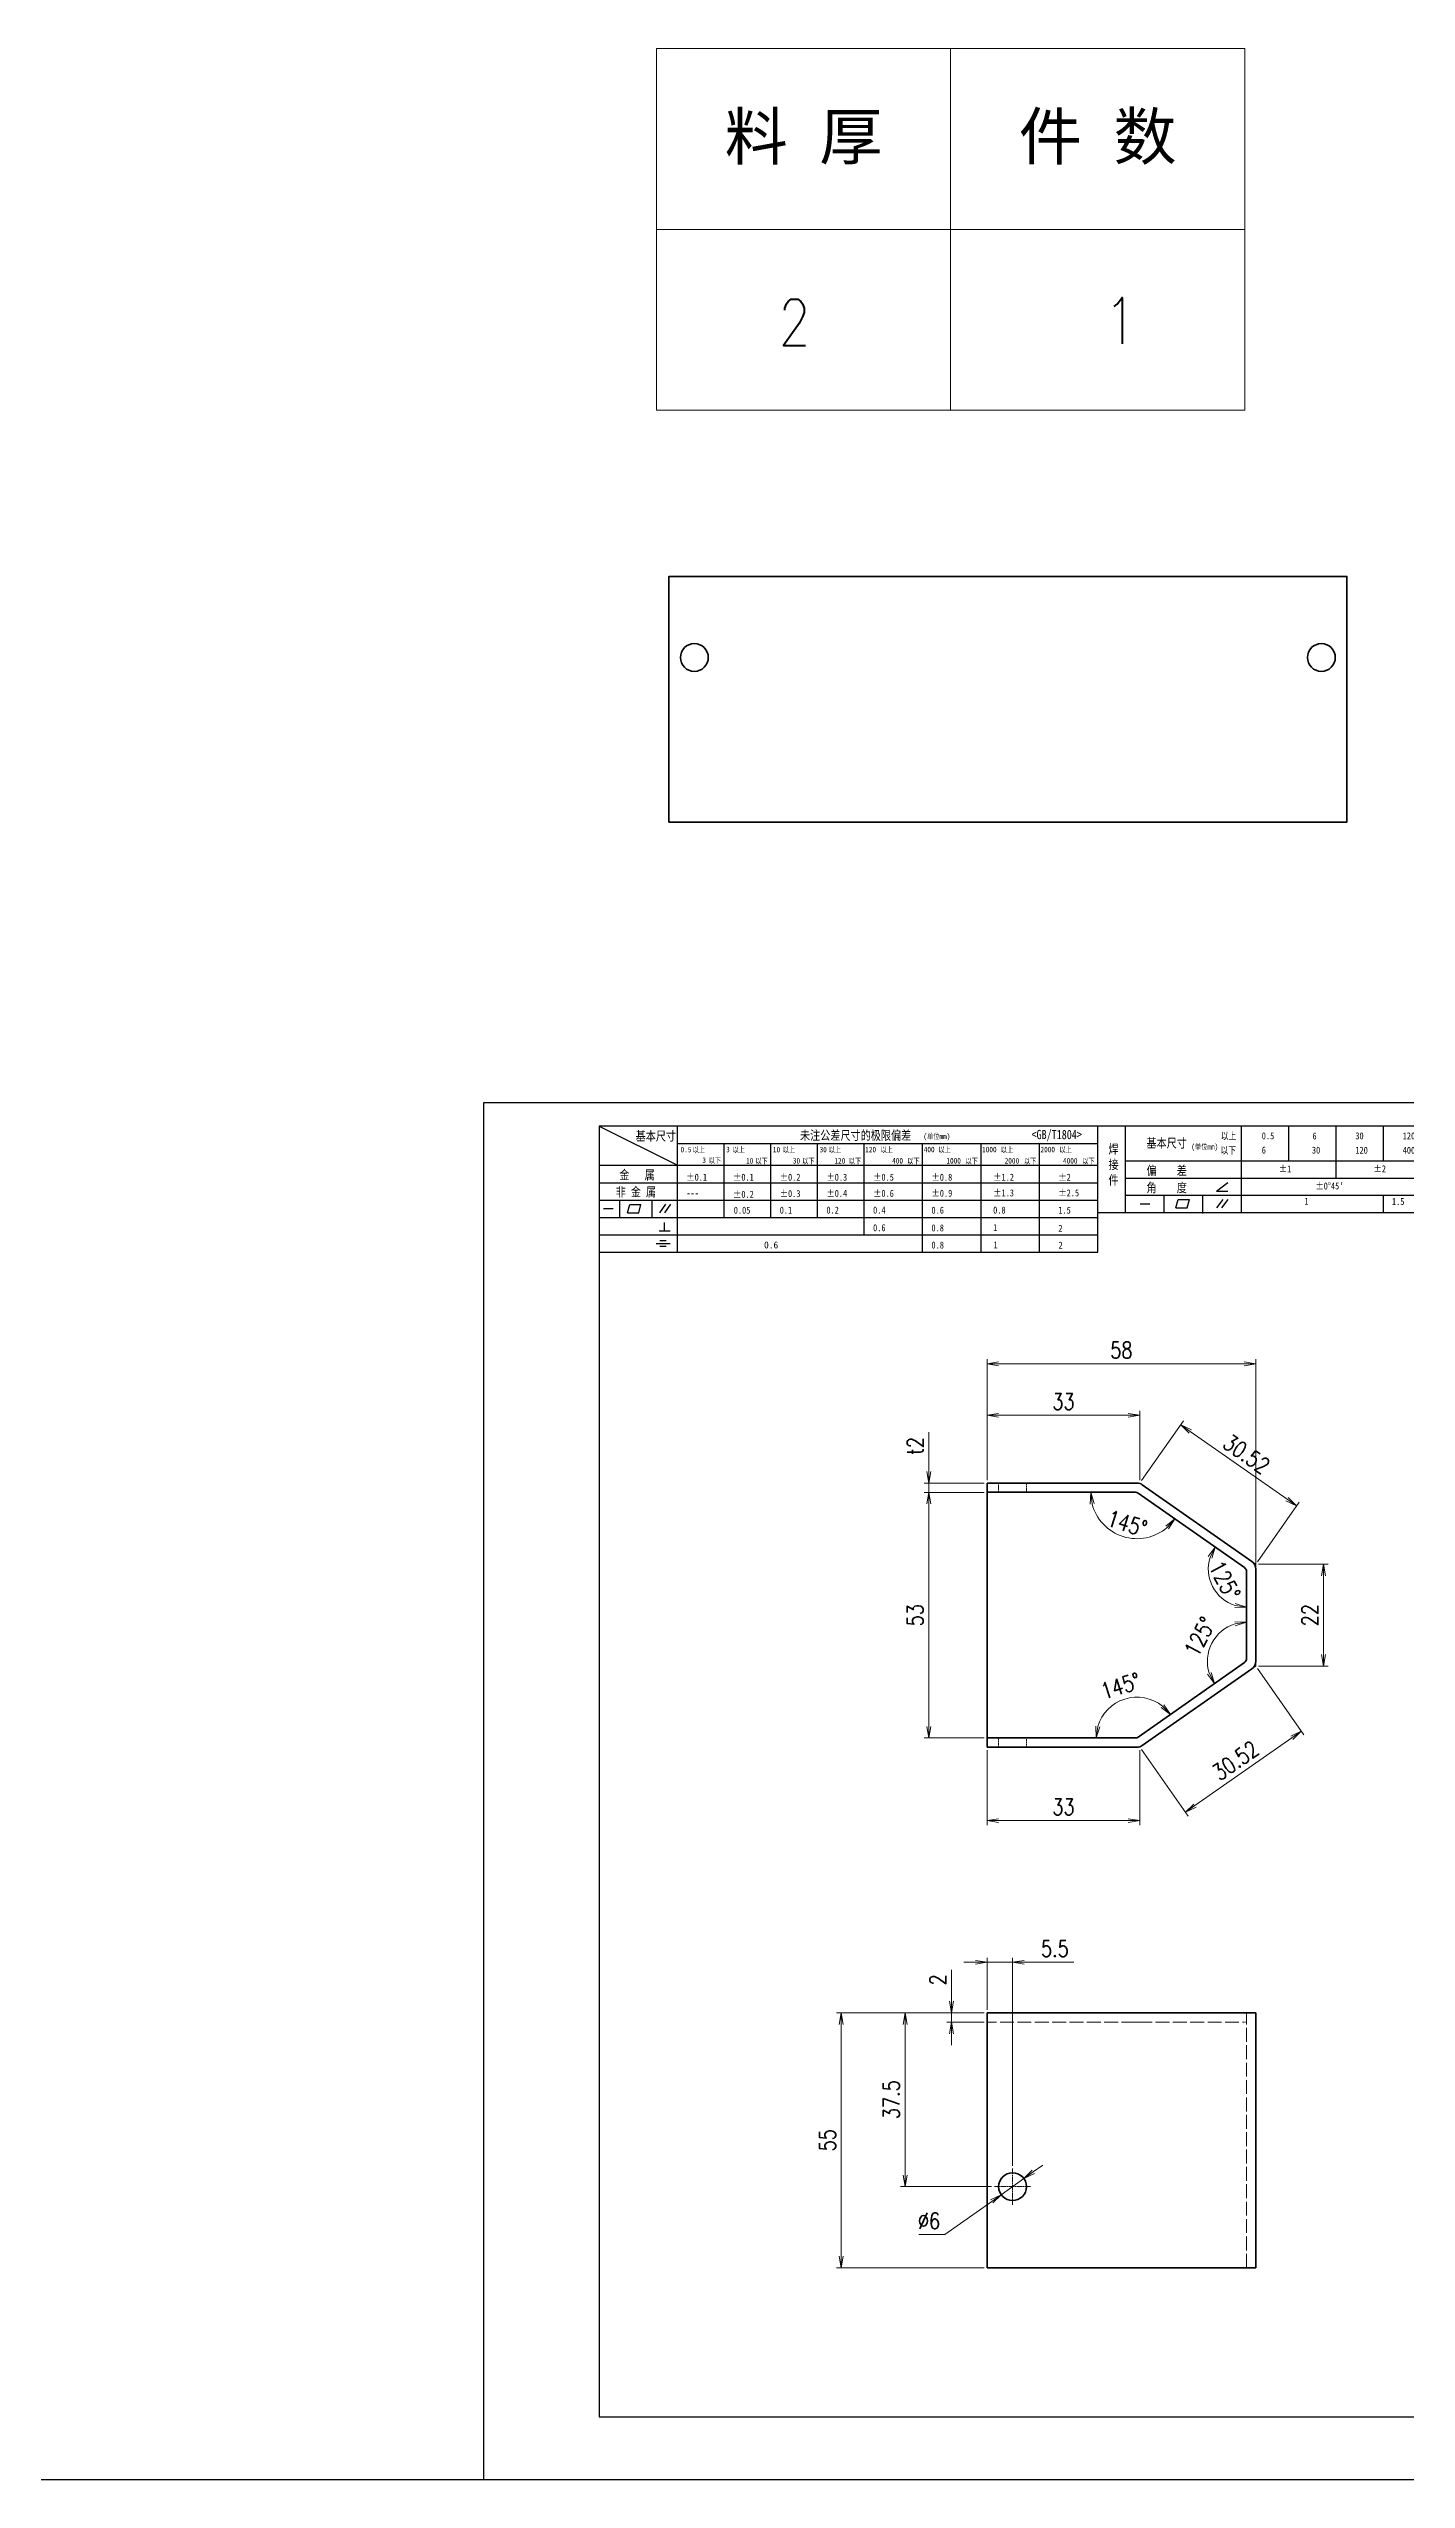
# Model space of a CAD drawing. Header units: millimetres. Extents: x 1201 to 11615, y -7347 to 2683.
# Drawn here: x 7047 to 7341, y -3109 to -2585 of the extents above; entities that cross this region are included whole.
import ezdxf
from ezdxf.enums import TextEntityAlignment as Align

# ---------------------------------------------------------------- set-up
doc = ezdxf.new("R2010")
doc.units = ezdxf.units.MM
doc.linetypes.add('AM_ISO02W050x2', pattern=[3.75, 3, -0.75])
doc.linetypes.add('AM_ISO08W050x2', pattern=[9, 6, -0.75, 1.5, -0.75])
for name, color, linetype, lineweight in [('CENTER', 2, 'AM_ISO08W050x2', 15), ('DIM', 3, 'Continuous', 20), ('DRAWING', 7, 'Continuous', 35), ('HIDDEN', 1, 'AM_ISO02W050x2', 18), ('图框', 7, 'Continuous', 15)]:
    doc.layers.add(name, color=color, linetype=linetype, lineweight=lineweight)
doc.layers.add('图\\M+19E79\\M+195B6\\M+18E9A', color=7, linetype='Continuous')
doc.styles.add('DIM', font='romans.shx', dxfattribs={"width": 0.8, "bigfont": 'bigfont.shx'})
doc.styles.get("Standard").update_dxf_attribs({"font": 'arial.ttf'})
doc.styles.add('国标', font='simfang.ttf', dxfattribs={"width": 0.8})
doc.dimstyles.new('YH 1-1', dxfattribs={"dimtxt": 3.5, "dimasz": 2.5, "dimexe": 1, "dimexo": 0.625, "dimgap": 1.2, "dimtad": 1, "dimtoh": 1, "dimzin": 9, "dimdsep": 46, "dimtxsty": 'DIM', "dimblk": 'OPEN', "dimcen": 0, "dimclrd": 8, "dimclre": 8, "dimclrt": 2, "dimazin": 2, "dimtfac": 0.5, "dimtmove": 0, "dimatfit": 3, "dimldrblk": 'OPEN', "dimfxl": 0, "dimtolj": 1, "dimlwd": 13, "dimlwe": 13, "dimarcsym": 0})
doc.dimstyles.new('YH 1-1$0', dxfattribs={"dimtxt": 3.5, "dimasz": 2.5, "dimexe": 1, "dimexo": 0.625, "dimgap": 1.2, "dimtad": 1, "dimzin": 9, "dimdsep": 46, "dimtxsty": 'DIM', "dimblk": 'OPEN', "dimcen": 0, "dimclrd": 8, "dimclre": 8, "dimclrt": 2, "dimazin": 2, "dimtfac": 0.5, "dimtmove": 0, "dimatfit": 3, "dimldrblk": 'OPEN', "dimfxl": 0, "dimtolj": 1, "dimlwd": 13, "dimlwe": 13, "dimarcsym": 0})
doc.dimstyles.new('YH 1-1$3', dxfattribs={"dimtxt": 3.5, "dimasz": 2.5, "dimexe": 1, "dimexo": 0.625, "dimgap": 1.2, "dimtad": 1, "dimtoh": 1, "dimzin": 9, "dimdsep": 46, "dimtxsty": 'DIM', "dimblk": 'OPEN', "dimcen": 0, "dimclrd": 8, "dimclre": 8, "dimclrt": 2, "dimazin": 2, "dimtfac": 0.5, "dimtmove": 0, "dimatfit": 3, "dimldrblk": 'OPEN', "dimfxl": 0, "dimtolj": 1, "dimlwd": 13, "dimlwe": 13, "dimarcsym": 0})

# ---------------------------------------------------------------- blocks, each defined once
blk = doc.blocks.new('_Open')
at = {"color": 0, "linetype": 'ByBlock', "lineweight": -2}
for p, q in [((-1, 0.17), (0, 0)), ((-1, -0.17), (0, 0)), ((0, 0), (-1, 0))]:
    blk.add_line(p, q, dxfattribs=at)
blk = doc.blocks.new('*D633')
at = {"layer": 'Defpoints', "color": 0, "ltscale": 2, "transparency": 16777216}
for p in [(7249.98, -2879.75), (7249.98, -2894.37), (7282.98, -2894.37)]:
    blk.add_point(p, dxfattribs=at)
at = {"layer": 'DIM', "color": 8, "lineweight": 13, "ltscale": 2, "transparency": 16777216}
for p, q in [((7249.98, -2893.74), (7249.98, -2878.75)), ((7282.98, -2893.74), (7282.98, -2878.75)), ((7280.48, -2879.75), (7252.48, -2879.75))]:
    blk.add_line(p, q, dxfattribs=at)
at = {"layer": 'DIM', "color": 8, "lineweight": 13, "ltscale": 2, "transparency": 16777216, "xscale": 2.5, "yscale": 2.5, "zscale": 2.5, "rotation": 180}
blk.add_blockref('_Open', (7249.98, -2879.75), dxfattribs=at)
at = {"layer": 'DIM', "color": 8, "lineweight": 13, "ltscale": 2, "transparency": 16777216, "xscale": 2.5, "yscale": 2.5, "zscale": 2.5}
blk.add_blockref('_Open', (7282.98, -2879.75), dxfattribs=at)
at = {"layer": 'DIM', "color": 2, "ltscale": 2, "transparency": 16777216, "insert": (7266.48, -2876.8), "char_height": 3.5, "attachment_point": 5, "style": 'DIM'}
blk.add_mtext('\\A1;33', dxfattribs=at)
blk = doc.blocks.new('*D634')
at = {"layer": 'Defpoints', "color": 0, "ltscale": 2, "transparency": 16777216}
for p in [(7282.98, -2894.37), (7316.79, -2899.3), (7307.98, -2911.87)]:
    blk.add_point(p, dxfattribs=at)
at = {"layer": 'DIM', "color": 8, "lineweight": 13, "ltscale": 2, "transparency": 16777216}
for p, q in [((7283.34, -2893.85), (7292.36, -2880.97)), ((7293.83, -2883.23), (7314.74, -2897.86)), ((7308.34, -2911.36), (7317.36, -2898.48))]:
    blk.add_line(p, q, dxfattribs=at)
at = {"layer": 'DIM', "color": 8, "lineweight": 13, "ltscale": 2, "transparency": 16777216, "xscale": 2.5, "yscale": 2.5, "zscale": 2.5}
for p, rotation in [((7291.79, -2881.79), 144.9999995960747), ((7316.79, -2899.3), 324.9999995960747)]:
    blk.add_blockref('_Open', p, dxfattribs=dict(at, rotation=rotation))
at = {"layer": 'DIM', "color": 2, "ltscale": 2, "transparency": 16777216, "insert": (7305.98, -2888.13), "char_height": 3.5, "attachment_point": 5, "rotation": 325, "style": 'DIM'}
blk.add_mtext('\\A1;30.52', dxfattribs=at)
blk = doc.blocks.new('*D635')
at = {"layer": 'Defpoints', "color": 0, "ltscale": 2, "transparency": 16777216}
for p in [(7307.98, -2911.87), (7307.98, -2933.86), (7322.6, -2933.86)]:
    blk.add_point(p, dxfattribs=at)
at = {"layer": 'DIM', "color": 8, "lineweight": 13, "ltscale": 2, "transparency": 16777216}
for p, q in [((7308.61, -2911.87), (7323.6, -2911.87)), ((7322.6, -2914.37), (7322.6, -2931.36)), ((7308.61, -2933.86), (7323.6, -2933.86))]:
    blk.add_line(p, q, dxfattribs=at)
at = {"layer": 'DIM', "color": 8, "lineweight": 13, "ltscale": 2, "transparency": 16777216, "xscale": 2.5, "yscale": 2.5, "zscale": 2.5}
for p, rotation in [((7322.6, -2911.87), 90), ((7322.6, -2933.86), 270)]:
    blk.add_blockref('_Open', p, dxfattribs=dict(at, rotation=rotation))
at = {"layer": 'DIM', "color": 2, "ltscale": 2, "transparency": 16777216, "insert": (7319.65, -2922.87), "char_height": 3.5, "attachment_point": 5, "rotation": 90, "style": 'DIM'}
blk.add_mtext('\\A1;22', dxfattribs=at)
blk = doc.blocks.new('*D636')
at = {"layer": 'Defpoints', "color": 0, "ltscale": 2, "transparency": 16777216}
for p in [(7307.98, -2933.86), (7282.98, -2951.37), (7292.82, -2965.41)]:
    blk.add_point(p, dxfattribs=at)
at = {"layer": 'DIM', "color": 8, "lineweight": 13, "ltscale": 2, "transparency": 16777216}
for p, q in [((7308.34, -2934.37), (7318.39, -2948.72)), ((7283.34, -2951.88), (7293.39, -2966.23)), ((7315.77, -2949.34), (7294.86, -2963.97))]:
    blk.add_line(p, q, dxfattribs=at)
at = {"layer": 'DIM', "color": 8, "lineweight": 13, "ltscale": 2, "transparency": 16777216, "xscale": 2.5, "yscale": 2.5, "zscale": 2.5}
for p, rotation in [((7317.82, -2947.9), 35.00000037787673), ((7292.82, -2965.41), 215.0000003778767)]:
    blk.add_blockref('_Open', p, dxfattribs=dict(at, rotation=rotation))
at = {"layer": 'DIM', "color": 2, "ltscale": 2, "transparency": 16777216, "insert": (7303.62, -2954.24), "char_height": 3.5, "attachment_point": 5, "rotation": 35, "style": 'DIM'}
blk.add_mtext('\\A1;30.52', dxfattribs=at)
blk = doc.blocks.new('*D637')
at = {"layer": 'Defpoints', "color": 0, "ltscale": 2, "transparency": 16777216}
for p in [(7249.98, -2951.37), (7282.98, -2951.37), (7282.98, -2967.21)]:
    blk.add_point(p, dxfattribs=at)
at = {"layer": 'DIM', "color": 8, "lineweight": 13, "ltscale": 2, "transparency": 16777216}
for p, q in [((7249.98, -2951.99), (7249.98, -2968.21)), ((7282.98, -2951.99), (7282.98, -2968.21)), ((7252.48, -2967.21), (7280.48, -2967.21))]:
    blk.add_line(p, q, dxfattribs=at)
at = {"layer": 'DIM', "color": 8, "lineweight": 13, "ltscale": 2, "transparency": 16777216, "xscale": 2.5, "yscale": 2.5, "zscale": 2.5, "rotation": 180}
blk.add_blockref('_Open', (7249.98, -2967.21), dxfattribs=at)
at = {"layer": 'DIM', "color": 8, "lineweight": 13, "ltscale": 2, "transparency": 16777216, "xscale": 2.5, "yscale": 2.5, "zscale": 2.5}
blk.add_blockref('_Open', (7282.98, -2967.21), dxfattribs=at)
at = {"layer": 'DIM', "color": 2, "ltscale": 2, "transparency": 16777216, "insert": (7266.48, -2964.26), "char_height": 3.5, "attachment_point": 5, "style": 'DIM'}
blk.add_mtext('\\A1;33', dxfattribs=at)
blk = doc.blocks.new('*D638')
at = {"layer": 'Defpoints', "color": 0, "ltscale": 2, "transparency": 16777216}
for p in [(7249.98, -2894.37), (7237.42, -2896.37), (7249.98, -2896.37)]:
    blk.add_point(p, dxfattribs=at)
at = {"layer": 'DIM', "color": 8, "lineweight": 13, "ltscale": 2, "transparency": 16777216}
for p, q in [((7237.42, -2891.87), (7237.42, -2883.37)), ((7249.36, -2894.37), (7236.42, -2894.37)), ((7237.42, -2896.37), (7237.42, -2894.37)), ((7249.36, -2896.37), (7236.42, -2896.37)), ((7237.42, -2898.87), (7237.42, -2901.37))]:
    blk.add_line(p, q, dxfattribs=at)
at = {"layer": 'DIM', "color": 8, "lineweight": 13, "ltscale": 2, "transparency": 16777216, "xscale": 2.5, "yscale": 2.5, "zscale": 2.5}
for p, rotation in [((7237.42, -2894.37), 270), ((7237.42, -2896.37), 90)]:
    blk.add_blockref('_Open', p, dxfattribs=dict(at, rotation=rotation))
at = {"layer": 'DIM', "color": 2, "ltscale": 2, "transparency": 16777216, "insert": (7234.47, -2886.37), "char_height": 3.5, "attachment_point": 5, "rotation": 90, "style": 'DIM'}
blk.add_mtext('\\A1;t2', dxfattribs=at)
blk = doc.blocks.new('*D639')
at = {"layer": 'Defpoints', "color": 0, "ltscale": 2, "transparency": 16777216}
for p in [(7249.98, -2896.37), (7282.04, -2896.37), (7282.61, -2896.55), (7275.7, -2903.84), (7305.56, -2912.61)]:
    blk.add_point(p, dxfattribs=at)
at = {"layer": 'DIM', "color": 8, "lineweight": 13, "ltscale": 2, "transparency": 16777216}
blk.add_arc((7282.35, -2896.37), 10, 194.362, 310.638, dxfattribs=at)
at = {"layer": 'DIM', "color": 8, "lineweight": 13, "ltscale": 2, "transparency": 16777216, "xscale": 2.5, "yscale": 2.5, "zscale": 2.5}
for p, rotation in [((7272.35, -2896.37), 97.1809813325759), ((7290.54, -2902.1), 47.81901785959101)]:
    blk.add_blockref('_Open', p, dxfattribs=dict(at, rotation=rotation))
at = {"layer": 'DIM', "color": 2, "ltscale": 2, "transparency": 16777216, "insert": (7280.23, -2903.09), "char_height": 3.5, "attachment_point": 5, "rotation": 342.5, "style": 'DIM'}
blk.add_mtext('\\A1;145\\M+1818B', dxfattribs=at)
blk = doc.blocks.new('*D640')
at = {"layer": 'Defpoints', "color": 0, "ltscale": 2, "transparency": 16777216}
for p in [(7282.61, -2896.55), (7297.8, -2913.87), (7305.56, -2912.61), (7305.98, -2913.43), (7305.98, -2932.3)]:
    blk.add_point(p, dxfattribs=at)
at = {"layer": 'DIM', "color": 8, "lineweight": 13, "ltscale": 2, "transparency": 16777216}
blk.add_arc((7305.98, -2912.91), 8.24, 162.4435, 252.5565, dxfattribs=at)
at = {"layer": 'DIM', "color": 8, "lineweight": 13, "ltscale": 2, "transparency": 16777216, "xscale": 2.5, "yscale": 2.5, "zscale": 2.5}
for p, rotation in [((7299.23, -2908.18), 63.72176152292376), ((7305.98, -2921.16), 351.2782376692929)]:
    blk.add_blockref('_Open', p, dxfattribs=dict(at, rotation=rotation))
at = {"layer": 'DIM', "color": 2, "ltscale": 2, "transparency": 16777216, "insert": (7301.29, -2915.36), "char_height": 3.5, "attachment_point": 5, "rotation": 297.5, "style": 'DIM'}
blk.add_mtext('\\A1;125\\M+1818B', dxfattribs=at)
blk = doc.blocks.new('*D641')
at = {"layer": 'Defpoints', "color": 0, "ltscale": 2, "transparency": 16777216}
for p in [(7305.98, -2913.43), (7297.61, -2931.84), (7305.56, -2933.12), (7305.98, -2932.3), (7282.61, -2949.18)]:
    blk.add_point(p, dxfattribs=at)
at = {"layer": 'DIM', "color": 8, "lineweight": 13, "ltscale": 2, "transparency": 16777216}
blk.add_arc((7305.98, -2932.82), 8.43, 107.0611, 197.9389, dxfattribs=at)
at = {"layer": 'DIM', "color": 8, "lineweight": 13, "ltscale": 2, "transparency": 16777216, "xscale": 2.5, "yscale": 2.5, "zscale": 2.5}
for p, rotation in [((7305.98, -2924.39), 8.530535466734358), ((7299.08, -2937.65), 296.4694637255155)]:
    blk.add_blockref('_Open', p, dxfattribs=dict(at, rotation=rotation))
at = {"layer": 'DIM', "color": 2, "ltscale": 2, "transparency": 16777216, "insert": (7295.92, -2927.52), "char_height": 3.5, "attachment_point": 5, "rotation": 62.2462, "style": 'DIM'}
blk.add_mtext('\\A1;125\\M+1818B', dxfattribs=at)
blk = doc.blocks.new('*D642')
at = {"layer": 'Defpoints', "color": 0, "ltscale": 2, "transparency": 16777216}
for p in [(7305.56, -2933.12), (7283.38, -2940.62), (7249.98, -2949.37), (7282.04, -2949.37), (7282.61, -2949.18)]:
    blk.add_point(p, dxfattribs=at)
at = {"layer": 'DIM', "color": 8, "lineweight": 13, "ltscale": 2, "transparency": 16777216}
blk.add_arc((7282.35, -2949.37), 8.81, 51.3171, 163.6829, dxfattribs=at)
at = {"layer": 'DIM', "color": 8, "lineweight": 13, "ltscale": 2, "transparency": 16777216, "xscale": 2.5, "yscale": 2.5, "zscale": 2.5}
for p, rotation in [((7289.57, -2944.31), 313.1585556058043), ((7273.54, -2949.37), 261.8414435951244)]:
    blk.add_blockref('_Open', p, dxfattribs=dict(at, rotation=rotation))
at = {"layer": 'DIM', "color": 2, "ltscale": 2, "transparency": 16777216, "insert": (7278.82, -2938.15), "char_height": 3.5, "attachment_point": 5, "rotation": 17.5, "style": 'DIM'}
blk.add_mtext('\\A1;145\\M+1818B', dxfattribs=at)
blk = doc.blocks.new('*D643')
at = {"layer": 'Defpoints', "color": 0, "ltscale": 2, "transparency": 16777216}
for p in [(7249.98, -2896.37), (7237.42, -2949.37), (7249.98, -2949.37)]:
    blk.add_point(p, dxfattribs=at)
at = {"layer": 'DIM', "color": 8, "lineweight": 13, "ltscale": 2, "transparency": 16777216}
for p, q in [((7249.36, -2896.37), (7236.42, -2896.37)), ((7237.42, -2898.87), (7237.42, -2946.87)), ((7249.36, -2949.37), (7236.42, -2949.37))]:
    blk.add_line(p, q, dxfattribs=at)
at = {"layer": 'DIM', "color": 8, "lineweight": 13, "ltscale": 2, "transparency": 16777216, "xscale": 2.5, "yscale": 2.5, "zscale": 2.5}
for p, rotation in [((7237.42, -2896.37), 90), ((7237.42, -2949.37), 270)]:
    blk.add_blockref('_Open', p, dxfattribs=dict(at, rotation=rotation))
at = {"layer": 'DIM', "color": 2, "ltscale": 2, "transparency": 16777216, "insert": (7234.47, -2922.87), "char_height": 3.5, "attachment_point": 5, "rotation": 90, "style": 'DIM'}
blk.add_mtext('\\A1;53', dxfattribs=at)
blk = doc.blocks.new('*D644')
at = {"layer": 'Defpoints', "color": 0, "ltscale": 2, "transparency": 16777216}
for p in [(7307.98, -2868.62), (7249.98, -2894.37), (7307.98, -2912.91)]:
    blk.add_point(p, dxfattribs=at)
at = {"layer": 'DIM', "color": 8, "lineweight": 13, "ltscale": 2, "transparency": 16777216}
for p, q in [((7249.98, -2893.74), (7249.98, -2867.62)), ((7252.48, -2868.62), (7305.48, -2868.62)), ((7307.98, -2912.29), (7307.98, -2867.62))]:
    blk.add_line(p, q, dxfattribs=at)
at = {"layer": 'DIM', "color": 8, "lineweight": 13, "ltscale": 2, "transparency": 16777216, "xscale": 2.5, "yscale": 2.5, "zscale": 2.5, "rotation": 180}
blk.add_blockref('_Open', (7249.98, -2868.62), dxfattribs=at)
at = {"layer": 'DIM', "color": 8, "lineweight": 13, "ltscale": 2, "transparency": 16777216, "xscale": 2.5, "yscale": 2.5, "zscale": 2.5}
blk.add_blockref('_Open', (7307.98, -2868.62), dxfattribs=at)
at = {"layer": 'DIM', "color": 2, "ltscale": 2, "transparency": 16777216, "insert": (7278.98, -2865.67), "char_height": 3.5, "attachment_point": 5, "style": 'DIM'}
blk.add_mtext('\\A1;58', dxfattribs=at)
blk = doc.blocks.new('*D645')
at = {"layer": 'Defpoints', "color": 0, "ltscale": 2, "transparency": 16777216}
for p in [(7249.98, -3008.68), (7218.52, -3063.68), (7249.98, -3063.68)]:
    blk.add_point(p, dxfattribs=at)
at = {"layer": 'DIM', "color": 8, "lineweight": 13, "ltscale": 2, "transparency": 16777216}
for p, q in [((7249.36, -3008.68), (7217.52, -3008.68)), ((7218.52, -3011.18), (7218.52, -3061.18)), ((7249.36, -3063.68), (7217.52, -3063.68))]:
    blk.add_line(p, q, dxfattribs=at)
at = {"layer": 'DIM', "color": 8, "lineweight": 13, "ltscale": 2, "transparency": 16777216, "xscale": 2.5, "yscale": 2.5, "zscale": 2.5}
for p, rotation in [((7218.52, -3008.68), 90), ((7218.52, -3063.68), 270)]:
    blk.add_blockref('_Open', p, dxfattribs=dict(at, rotation=rotation))
at = {"layer": 'DIM', "color": 2, "ltscale": 2, "transparency": 16777216, "insert": (7215.57, -3036.18), "char_height": 3.5, "attachment_point": 5, "rotation": 90, "style": 'DIM'}
blk.add_mtext('\\A1;55', dxfattribs=at)
blk = doc.blocks.new('*D646')
at = {"layer": 'Defpoints', "color": 0, "ltscale": 2, "transparency": 16777216}
for p in [(7232.28, -3008.68), (7249.98, -3008.68), (7251.58, -3046.18)]:
    blk.add_point(p, dxfattribs=at)
at = {"layer": 'DIM', "color": 8, "lineweight": 13, "ltscale": 2, "transparency": 16777216}
for p, q in [((7249.36, -3008.68), (7231.28, -3008.68)), ((7232.28, -3043.68), (7232.28, -3011.18)), ((7250.96, -3046.18), (7231.28, -3046.18))]:
    blk.add_line(p, q, dxfattribs=at)
at = {"layer": 'DIM', "color": 8, "lineweight": 13, "ltscale": 2, "transparency": 16777216, "xscale": 2.5, "yscale": 2.5, "zscale": 2.5}
for p, rotation in [((7232.28, -3008.68), 90), ((7232.28, -3046.18), 270)]:
    blk.add_blockref('_Open', p, dxfattribs=dict(at, rotation=rotation))
at = {"layer": 'DIM', "color": 2, "ltscale": 2, "transparency": 16777216, "insert": (7229.33, -3027.43), "char_height": 3.5, "attachment_point": 5, "rotation": 90, "style": 'DIM'}
blk.add_mtext('\\A1;37.5', dxfattribs=at)
blk = doc.blocks.new('*D647')
at = {"layer": 'Defpoints', "color": 0, "ltscale": 2, "transparency": 16777216}
for p in [(7257.93, -3044.45), (7253.03, -3047.92)]:
    blk.add_point(p, dxfattribs=at)
at = {"layer": 'DIM', "color": 8, "lineweight": 13, "ltscale": 2, "transparency": 16777216}
for p, q in [((7259.97, -3043.01), (7262.02, -3041.57)), ((7257.93, -3044.45), (7253.03, -3047.92)), ((7240.86, -3056.52), (7250.99, -3049.36)), ((7235.26, -3056.52), (7240.86, -3056.52))]:
    blk.add_line(p, q, dxfattribs=at)
at = {"layer": 'DIM', "color": 8, "lineweight": 13, "ltscale": 2, "transparency": 16777216, "xscale": 2.5, "yscale": 2.5, "zscale": 2.5}
for p, rotation in [((7257.93, -3044.45), 215.2482631654051), ((7253.03, -3047.92), 35.24826316540505)]:
    blk.add_blockref('_Open', p, dxfattribs=dict(at, rotation=rotation))
at = {"layer": 'DIM', "color": 2, "ltscale": 2, "transparency": 16777216, "insert": (7237.46, -3053.57), "char_height": 3.5, "attachment_point": 5, "style": 'DIM'}
blk.add_mtext('\\A1;∅6', dxfattribs=at)
blk = doc.blocks.new('*D648')
at = {"layer": 'Defpoints', "color": 0, "ltscale": 2, "transparency": 16777216}
for p in [(7242.31, -3008.68), (7249.98, -3008.68), (7249.98, -3010.68)]:
    blk.add_point(p, dxfattribs=at)
at = {"layer": 'DIM', "color": 8, "lineweight": 13, "ltscale": 2, "transparency": 16777216}
for p, q in [((7242.31, -3006.18), (7242.31, -2999.42)), ((7249.36, -3008.68), (7241.31, -3008.68)), ((7242.31, -3010.68), (7242.31, -3008.68)), ((7249.36, -3010.68), (7241.31, -3010.68)), ((7242.31, -3013.18), (7242.31, -3015.68))]:
    blk.add_line(p, q, dxfattribs=at)
at = {"layer": 'DIM', "color": 8, "lineweight": 13, "ltscale": 2, "transparency": 16777216, "xscale": 2.5, "yscale": 2.5, "zscale": 2.5}
for p, rotation in [((7242.31, -3008.68), 270), ((7242.31, -3010.68), 90)]:
    blk.add_blockref('_Open', p, dxfattribs=dict(at, rotation=rotation))
at = {"layer": 'DIM', "color": 2, "ltscale": 2, "transparency": 16777216, "insert": (7239.36, -3001.55), "char_height": 3.5, "attachment_point": 5, "rotation": 90, "style": 'DIM'}
blk.add_mtext('\\A1;2', dxfattribs=at)
blk = doc.blocks.new('*D649')
at = {"layer": 'Defpoints', "color": 0, "ltscale": 2, "transparency": 16777216}
for p in [(7249.98, -2997.78), (7249.98, -3008.68), (7255.48, -3042.28)]:
    blk.add_point(p, dxfattribs=at)
at = {"layer": 'DIM', "color": 8, "lineweight": 13, "ltscale": 2, "transparency": 16777216}
for p, q in [((7247.48, -2997.78), (7244.98, -2997.78)), ((7249.98, -3008.06), (7249.98, -2996.78)), ((7249.98, -2997.78), (7255.48, -2997.78)), ((7255.48, -3041.66), (7255.48, -2996.78)), ((7257.98, -2997.78), (7268.75, -2997.78))]:
    blk.add_line(p, q, dxfattribs=at)
at = {"layer": 'DIM', "color": 8, "lineweight": 13, "ltscale": 2, "transparency": 16777216, "xscale": 2.5, "yscale": 2.5, "zscale": 2.5}
blk.add_blockref('_Open', (7249.98, -2997.78), dxfattribs=at)
at = {"layer": 'DIM', "color": 8, "lineweight": 13, "ltscale": 2, "transparency": 16777216, "xscale": 2.5, "yscale": 2.5, "zscale": 2.5, "rotation": 180}
blk.add_blockref('_Open', (7255.48, -2997.78), dxfattribs=at)
at = {"layer": 'DIM', "color": 2, "ltscale": 2, "transparency": 16777216, "insert": (7264.62, -2994.83), "char_height": 3.5, "attachment_point": 5, "style": 'DIM'}
blk.add_mtext('\\A1;5.5', dxfattribs=at)
blk = doc.blocks.new('GZDEH零件A3图框V01版')
at = {"layer": 'Defpoints', "linetype": 'Continuous'}
for p, q in [((2857.49, -1549.46), (2857.49, -1846.46)), ((3277.49, -1549.46), (2857.49, -1549.46)), ((2857.49, -1846.46), (3277.49, -1846.46))]:
    blk.add_line(p, q, dxfattribs=at)
at = {"layer": '图\\M+19E79\\M+195B6\\M+18E9A', "linetype": 'Continuous', "lineweight": 30}
for p, q in [((2882.49, -1554.46), (2882.49, -1832.96)), ((3272.49, -1554.46), (2882.49, -1554.46)), ((2882.49, -1832.96), (3272.49, -1832.96))]:
    blk.add_line(p, q, dxfattribs=at)
at = {"layer": '图\\M+19E79\\M+195B6\\M+18E9A', "color": 9}
for p, q in [((2882.49, -1554.46), (2899.37, -1562.92)), ((2899.37, -1581.67), (2899.37, -1554.46)), ((2990.09, -1581.67), (2990.09, -1554.46)), ((2996.09, -1573.08), (2996.09, -1554.46)), ((3021.09, -1561.98), (3021.09, -1554.46)), ((3031.31, -1561.98), (3031.31, -1554.46)), ((3041.53, -1561.98), (3041.53, -1554.46)), ((3051.75, -1561.98), (3051.75, -1554.46)), ((2882.49, -1562.92), (2990.09, -1562.92)), ((2899.37, -1558.24), (2990.09, -1558.24)), ((2909.45, -1574.17), (2909.45, -1558.24)), ((2919.53, -1574.17), (2919.53, -1558.24)), ((2929.61, -1574.17), (2929.61, -1558.24)), ((2939.69, -1577.92), (2939.69, -1558.24)), ((2952.29, -1581.67), (2952.29, -1558.24)), ((2964.89, -1581.67), (2964.89, -1558.24)), ((2977.49, -1581.67), (2977.49, -1558.24)), ((2996.09, -1561.98), (3113.09, -1561.98)), ((3021.09, -1573.08), (3021.09, -1561.98)), ((3041.53, -1565.68), (3041.53, -1561.98)), ((2882.49, -1566.67), (2990.09, -1566.67)), ((2996.09, -1565.68), (3113.09, -1565.68)), ((3015.75, -1568.51), (3018.15, -1566.66)), ((2882.49, -1570.42), (2990.09, -1570.42)), ((2883.43, -1572.27), (2885.49, -1572.27)), ((2886.92, -1574.12), (2886.92, -1570.42)), ((2888.59, -1573.16), (2889.07, -1571.37)), ((2888.59, -1573.16), (2891, -1573.16)), ((2889.07, -1571.37), (2891.48, -1571.37)), ((2891, -1573.16), (2891.48, -1571.37)), ((2893.91, -1574.12), (2893.91, -1570.42)), ((2895.52, -1573.16), (2896.85, -1571.3)), ((2896.6, -1573.16), (2897.94, -1571.3)), ((2990.09, -1573.08), (3113.09, -1573.08)), ((2996.09, -1569.38), (3113.09, -1569.38)), ((2999.26, -1571.23), (3001.32, -1571.23)), ((3004.42, -1573.08), (3004.42, -1569.38)), ((3006.97, -1572.12), (3007.45, -1570.33)), ((3006.97, -1572.12), (3009.39, -1572.12)), ((3007.45, -1570.33), (3009.86, -1570.33)), ((3009.39, -1572.12), (3009.86, -1570.33)), ((3012.75, -1573.08), (3012.75, -1569.38)), ((3012.75, -1573.33), (3012.75, -1573.08)), ((3015.75, -1568.51), (3018.15, -1568.51)), ((3015.81, -1572.12), (3017.15, -1570.26)), ((3016.89, -1572.12), (3018.23, -1570.26)), ((3051.75, -1573.08), (3051.75, -1569.38)), ((2882.49, -1574.17), (2990.09, -1574.17)), ((2882.49, -1577.92), (2990.09, -1577.92)), ((2895.42, -1577.05), (2897.81, -1577.05)), ((2896.58, -1577.05), (2896.58, -1575.28)), ((2882.49, -1581.67), (2990.09, -1581.67)), ((2894.79, -1579.77), (2897.77, -1579.77)), ((2895.57, -1579.17), (2896.92, -1579.17)), ((2895.57, -1580.37), (2896.93, -1580.37))]:
    blk.add_line(p, q, dxfattribs=at)
at = {"layer": '图\\M+19E79\\M+195B6\\M+18E9A', "color": 9, "style": '国标', "width": 0.8}
for s, height, p in [('基本尺寸', 2, (2890.33, -1557.58)), ('未注公差尺寸的极限偏差', 2, (2925.81, -1557.44)), ('<GB/T1804>', 2, (2975.78, -1557.27)), ('基本尺寸', 2, (3000.6, -1559.1)), ('以上', 1.5, (3016.64, -1557.33)), ('0.5', 1.5, (3025.49, -1557.3)), ('6', 1.5, (3036.45, -1557.34)), ('30', 1.5, (3045.69, -1557.31)), ('120', 1.5, (3055.91, -1557.31)), ('30', 1.2, (2930.04, -1560.11)), ('偏    差', 2, (3000.6, -1565.04)), ('以下', 1.5, (3016.58, -1560.43)), ('6', 1.5, (3025.49, -1560.38)), ('±1', 1.5, (3029.16, -1564.42)), ('30', 1.5, (3036.31, -1560.39)), ('120', 1.5, (3045.69, -1560.41)), ('±2', 1.5, (3049.61, -1564.42)), ('400', 1.5, (3055.91, -1560.41)), ('非 金 属', 2, (2886.02, -1569.65)), ('金   属', 2, (2886.82, -1565.98)), ('±0.1', 1.5, (2901.27, -1566.23)), ('±0.1', 1.5, (2911.35, -1566.23)), ('±0.2', 1.5, (2921.43, -1566.23)), ('±0.3', 1.5, (2921.43, -1569.77)), ('±0.3', 1.5, (2931.51, -1566.23)), ('±0.4', 1.5, (2931.51, -1569.71)), ('±0.5', 1.5, (2941.59, -1566.23)), ('±0.6', 1.5, (2941.59, -1569.71)), ('±0.8', 1.5, (2954.19, -1566.23)), ('±0.9', 1.5, (2954.19, -1569.68)), ('±1.2', 1.5, (2967.51, -1566.23)), ('±1.3', 1.5, (2967.51, -1569.62)), ('±2', 1.5, (2981.58, -1566.23)), ('±2.5', 1.5, (2981.58, -1569.61)), ('角    度', 2, (3000.6, -1568.74)), ("±0%%D45'", 1.5, (3037.06, -1568.12)), ('---', 1.5, (2901.27, -1569.65)), ('±0.2', 1.5, (2911.35, -1569.92)), ('0.1', 1.5, (2921.43, -1573.34)), ('0.2', 1.5, (2931.51, -1573.33)), ('0.4', 1.5, (2941.59, -1573.33)), ('0.6', 1.5, (2954.19, -1573.35)), ('0.8', 1.5, (2967.51, -1573.33)), ('1.5', 1.5, (2981.58, -1573.34)), ('1', 1.5, (3034.69, -1571.43)), ('1.5', 1.5, (3053.59, -1571.46)), ('0.6', 1.5, (2941.59, -1577.14)), ('0.8', 1.5, (2954.19, -1577.17)), ('1', 1.5, (2967.51, -1577.12)), ('2', 1.5, (2981.58, -1577.26)), ('0.8', 1.5, (2954.19, -1580.87)), ('1', 1.5, (2967.59, -1580.86)), ('2', 1.5, (2981.62, -1580.89))]:
    blk.add_text(s, height=height, dxfattribs=at).set_placement(p)
at = {"layer": '图\\M+19E79\\M+195B6\\M+18E9A', "color": 9, "lineweight": 15, "style": '国标', "width": 0.8}
for s, p in [('(单位mm)', (2952.44, -1557.27)), ('0.5', (2900.03, -1560.11)), ('以上', (2902.64, -1560.16)), ('3', (2904.73, -1562.41)), ('以下', (2906.1, -1562.46)), ('3', (2909.88, -1560.11)), ('以上', (2911.25, -1560.16)), ('10', (2914.19, -1562.54)), ('以下', (2916.18, -1562.59)), ('10', (2919.96, -1560.11)), ('以上', (2922.09, -1560.16)), ('30', (2924.27, -1562.54)), ('以下', (2926.26, -1562.59)), ('以上', (2932.02, -1560.16)), ('120', (2933.26, -1562.54)), ('以下', (2936.34, -1562.59)), ('120', (2939.88, -1560.11)), ('以上', (2943.21, -1560.16)), ('400', (2945.7, -1562.54)), ('以下', (2948.94, -1562.59)), ('400', (2952.52, -1560.11)), ('以上', (2955.68, -1560.16)), ('1000', (2957.41, -1562.54)), ('以下', (2961.54, -1562.59)), ('1000', (2965.12, -1560.11)), ('以上', (2969.16, -1560.16)), ('2000', (2969.99, -1562.54)), ('以下', (2974.14, -1562.59)), ('2000', (2977.72, -1560.11)), ('以上', (2981.8, -1560.16)), ('4000', (2982.59, -1562.54)), ('以下', (2986.74, -1562.59)), ('(单位mm)', (3010.27, -1559.51))]:
    blk.add_text(s, height=1.2, dxfattribs=at).set_placement(p)
at = {"layer": '图\\M+19E79\\M+195B6\\M+18E9A', "color": 9, "lineweight": 13, "style": '国标'}
blk.add_text('0.6', height=1.5, dxfattribs=at).set_placement((2918.05, -1580.85))
at = {"layer": '图\\M+19E79\\M+195B6\\M+18E9A', "color": 9, "insert": (2992.39, -1558.41), "char_height": 2, "width": 3.1877, "attachment_point": 1, "style": '国标'}
blk.add_mtext('焊\\P接\\P件', dxfattribs=at)
at = {"layer": '图\\M+19E79\\M+195B6\\M+18E9A', "color": 9, "insert": (2911.51, -1573.37), "char_height": 1.5, "attachment_point": 7, "style": '国标'}
blk.add_mtext_dynamic_manual_height_columns('0.05', width=5.1982, gutter_width=12.5, heights=[0], dxfattribs=at)
blk = doc.blocks.new('*T31')
at = {"color": 0, "linetype": 'ByBlock', "lineweight": -2, "transparency": 16777216}
for p, q in [((0, 0), (127, 0)), ((0, 0), (0, -78)), ((63.5, 0), (63.5, -78)), ((127, 0), (127, -78)), ((0, -39), (127, -39)), ((0, -78), (127, -78))]:
    blk.add_line(p, q, dxfattribs=at)
at = {"color": 0, "transparency": 16777216, "char_height": 10, "width": 60.5, "attachment_point": 5}
for s, insert in [('{\\fSimSun|b0|i0|c134|p2;料 厚}', (31.75, -19.5)), ('{\\fSimSun|b0|i0|c134|p2;件 数}', (95.25, -19.5))]:
    blk.add_mtext(s, dxfattribs=dict(at, insert=insert))
blk = doc.blocks.new('拆图参数')
blk.add_blockref('*T31', (-63.5, 78))
at = {"style": 'DIM', "width": 0.8}
blk.add_attdef('6', text='', height=10, dxfattribs=at).set_placement((-37.13, 18.91), align=Align.MIDDLE_LEFT)
blk.add_attdef('1', text='', height=10, dxfattribs=at).set_placement((36.65, 19.27), align=Align.MIDDLE_CENTER)

msp = doc.modelspace()

# ---------------------------------------------------------------- linework, layer by layer
msp.add_line((1201.092, -3109.349), (10120.957, -3109.349))
at = {"layer": 'CENTER', "ltscale": 0.195001}
msp.add_line((7259.383, -3046.184), (7251.583, -3046.184), dxfattribs=at)
at = {"layer": 'CENTER', "ltscale": 0.195}
msp.add_line((7255.483, -3042.284), (7255.483, -3050.084), dxfattribs=at)
at = {"layer": 'DIM', "ltscale": 2}
for p, q in [((7282.353, -2894.365), (7282.983, -2894.365)), ((7283.5, -2894.727), (7282.983, -2894.365)), ((7307.13, -2911.273), (7307.983, -2911.87)), ((7307.983, -2912.912), (7307.983, -2911.87)), ((7307.13, -2934.457), (7307.983, -2933.86)), ((7307.983, -2932.819), (7307.983, -2933.86)), ((7282.353, -2951.365), (7282.983, -2951.365)), ((7283.5, -2951.004), (7282.983, -2951.365))]:
    msp.add_line(p, q, dxfattribs=at)
at = {"layer": 'DRAWING', "lineweight": 35}
for p, q in [((7229.739, -2698.73), (7279.229, -2698.73)), ((7282.353, -2894.365), (7249.983, -2894.365)), ((7307.13, -2911.273), (7283.5, -2894.727)), ((7249.983, -2896.365), (7282.037, -2896.365)), ((7249.983, -2896.365), (7282.037, -2896.365)), ((7249.983, -2896.365), (7249.983, -2949.365)), ((7282.611, -2896.546), (7305.557, -2912.613)), ((7305.557, -2912.613), (7282.611, -2896.546)), ((7305.557, -2933.118), (7282.611, -2949.184)), ((7282.611, -2949.184), (7305.557, -2933.118)), ((7283.5, -2951.004), (7307.13, -2934.457)), ((7282.037, -2949.365), (7249.983, -2949.365)), ((7282.037, -2949.365), (7249.983, -2949.365)), ((7249.983, -2951.365), (7282.353, -2951.365)), ((7249.983, -3008.684), (7282.353, -3008.684)), ((7249.983, -3008.684), (7249.983, -3063.684)), ((7282.037, -3008.684), (7249.983, -3008.684)), ((7282.611, -3008.684), (7305.557, -3008.684)), ((7283.5, -3008.684), (7307.13, -3008.684)), ((7307.983, -3008.684), (7307.983, -3063.684)), ((7249.983, -3063.684), (7282.353, -3063.684)), ((7283.5, -3063.684), (7307.13, -3063.684))]:
    msp.add_line(p, q, dxfattribs=at)
at = {"layer": 'DRAWING', "lineweight": 35, "ltscale": 0.05}
for p, q in [((7249.983, -2894.365), (7249.983, -2896.365)), ((7249.983, -2949.365), (7249.983, -2951.365))]:
    msp.add_line(p, q, dxfattribs=at)
at = {"layer": 'DRAWING', "lineweight": 35, "ltscale": 0.471656}
for p, q in [((7305.983, -2913.432), (7305.983, -2932.298)), ((7305.983, -2932.298), (7305.983, -2913.432))]:
    msp.add_line(p, q, dxfattribs=at)
at = {"layer": 'DRAWING', "lineweight": 35, "ltscale": 0.497684}
msp.add_line((7307.983, -2932.819), (7307.983, -2912.912), dxfattribs=at)
at = {"layer": 'DRAWING', "lineweight": 35, "ltscale": 0.00982}
msp.add_line((7282.43, -3008.684), (7282.037, -3008.684), dxfattribs=at)
at = {"layer": 'DRAWING', "lineweight": 35, "ltscale": 0.01964}
for p, q in [((7282.353, -3008.684), (7283.138, -3008.684)), ((7283.138, -3063.684), (7282.353, -3063.684))]:
    msp.add_line(p, q, dxfattribs=at)
at = {"layer": 'DRAWING', "lineweight": 35, "ltscale": 0.004519}
msp.add_line((7282.611, -3008.684), (7282.43, -3008.684), dxfattribs=at)
at = {"layer": 'DRAWING', "lineweight": 35, "ltscale": 0.009038}
for p, q in [((7283.138, -3008.684), (7283.5, -3008.684)), ((7283.5, -3063.684), (7283.138, -3063.684))]:
    msp.add_line(p, q, dxfattribs=at)
at = {"layer": 'DRAWING', "lineweight": 35, "ltscale": 0.010661}
msp.add_line((7305.983, -3008.684), (7305.557, -3008.684), dxfattribs=at)
at = {"layer": 'DRAWING', "lineweight": 35, "ltscale": 0.021321}
for p, q in [((7307.13, -3008.684), (7307.983, -3008.684)), ((7307.983, -3063.684), (7307.13, -3063.684))]:
    msp.add_line(p, q, dxfattribs=at)
at = {"layer": 'DRAWING', "lineweight": 35}
msp.add_lwpolyline([(7229.739, -2698.73), (7181.309, -2698.73), (7181.309, -2751.73), (7327.659, -2751.73), (7327.659, -2698.73), (7279.229, -2698.73)], dxfattribs=at)
for centre in [(7186.809, -2716.23), (7322.159, -2716.23), (7255.483, -3046.184)]:
    msp.add_circle(centre, 3, dxfattribs=at)
for centre, radius, start, end in [((7282.353, -2896.365), 2, 55, 90), ((7282.037, -2897.365), 1, 55, 90), ((7282.037, -2897.365), 1, 55, 90), ((7304.983, -2913.432), 1, 0, 55), ((7304.983, -2913.432), 1, 0, 55), ((7305.983, -2912.912), 2, 0, 55), ((7304.983, -2932.298), 1, 305, 0), ((7304.983, -2932.298), 1, 305, 0), ((7305.983, -2932.819), 2, 305, 0), ((7282.037, -2948.365), 1, 270, 305), ((7282.037, -2948.365), 1, 270, 305), ((7282.353, -2949.365), 2, 270, 305), ((7255.483, -3046.184), 3, 142.16197, 151.3523)]:
    msp.add_arc(centre, radius, start, end, dxfattribs=at)
at = {"layer": 'HIDDEN', "ltscale": 0.05}
for p, q in [((7252.483, -2896.365), (7252.483, -2894.365)), ((7258.483, -2894.365), (7258.483, -2896.365)), ((7252.483, -2951.365), (7252.483, -2949.365)), ((7258.483, -2949.365), (7258.483, -2951.365)), ((7249.983, -3008.684), (7249.983, -3010.684)), ((7305.983, -3008.684), (7305.983, -3010.684))]:
    msp.add_line(p, q, dxfattribs=at)
at = {"layer": 'HIDDEN'}
for p, q in [((7305.983, -3063.684), (7305.983, -3008.684)), ((7282.037, -3010.684), (7249.983, -3010.684)), ((7282.611, -3010.684), (7305.557, -3010.684))]:
    msp.add_line(p, q, dxfattribs=at)
at = {"layer": 'HIDDEN', "ltscale": 0.00982}
msp.add_line((7282.43, -3010.684), (7282.037, -3010.684), dxfattribs=at)
at = {"layer": 'HIDDEN', "ltscale": 0.004519}
msp.add_line((7282.611, -3010.684), (7282.43, -3010.684), dxfattribs=at)
at = {"layer": 'HIDDEN', "ltscale": 0.010661}
msp.add_line((7305.983, -3010.684), (7305.557, -3010.684), dxfattribs=at)

# ---------------------------------------------------------------- block references
at = {"layer": 'DIM'}
msp.add_blockref('拆图参数', (7242.122, -2662.852), dxfattribs=at).add_auto_attribs({'1': '1', '6': '2'})
at = {"layer": '图框'}
msp.add_blockref('GZDEH零件A3图框V01版', (4283.795, -1262.888), dxfattribs=at)

# ---------------------------------------------------------------- dimensions: what is measured, and where the dimension line sits
at = {"layer": 'DIM', "ltscale": 2}
for base, p1, p2, picture, middle in [((7307.983, -2868.617), (7249.983, -2894.365), (7307.983, -2912.912), '*D644', (7278.983, -2865.667)), ((7249.983, -2879.746), (7282.983, -2894.365), (7249.983, -2894.365), '*D633', (7266.483, -2876.796)), ((7282.983, -2967.214), (7249.983, -2951.365), (7282.983, -2951.365), '*D637', (7266.483, -2964.264))]:
    dim = msp.add_linear_dim(base=base, p1=p1, p2=p2, dimstyle='YH 1-1$0', dxfattribs=at)
    dim.commit()
    dim.dimension.update_dxf_attribs({"geometry": picture, "text_midpoint": middle})
dim = msp.add_linear_dim(base=(7237.418, -2896.365), p1=(7249.983, -2894.365), p2=(7249.983, -2896.365), angle=90, dimstyle='YH 1-1$0', override={"dimpost": 't<>'}, dxfattribs=at)
dim.commit()
dim.dimension.update_dxf_attribs({"geometry": '*D638', "text_midpoint": (7237.418, -2886.365), "dimtype": 160})
for p1, p2, distance, picture, middle in [((7282.983, -2894.365), (7307.983, -2911.87), 15.348, '*D634', (7305.978, -2888.129)), ((7307.983, -2933.86), (7282.983, -2951.365), 17.142, '*D636', (7303.624, -2954.238))]:
    dim = msp.add_aligned_dim(p1=p1, p2=p2, distance=distance, dimstyle='YH 1-1$0', dxfattribs=at)
    dim.commit()
    dim.dimension.update_dxf_attribs({"geometry": picture, "text_midpoint": middle})
for base, p1, p2, picture, middle in [((7237.418, -2949.365), (7249.983, -2896.365), (7249.983, -2949.365), '*D643', (7234.468, -2922.865)), ((7242.307, -3008.684), (7249.983, -3010.684), (7249.983, -3008.684), '*D648', (7239.357, -3001.551)), ((7218.517, -3063.684), (7249.983, -3008.684), (7249.983, -3063.684), '*D645', (7215.567, -3036.184)), ((7232.279, -3008.684), (7251.583, -3046.184), (7249.983, -3008.684), '*D646', (7229.329, -3027.434))]:
    dim = msp.add_linear_dim(base=base, p1=p1, p2=p2, angle=90, dimstyle='YH 1-1$0', dxfattribs=at)
    dim.commit()
    dim.dimension.update_dxf_attribs({"geometry": picture, "text_midpoint": middle})
for base, line1, line2, picture, middle in [((7275.705, -2903.835), ((7282.611, -2896.546), (7305.557, -2912.613)), ((7249.983, -2896.365), (7282.037, -2896.365)), '*D639', (7280.233, -2903.089)), ((7283.375, -2940.617), ((7282.037, -2949.365), (7249.983, -2949.365)), ((7305.557, -2933.118), (7282.611, -2949.184)), '*D642', (7278.817, -2938.151))]:
    dim = msp.add_angular_dim_2l(base=base, line1=line1, line2=line2, dimstyle='YH 1-1', dxfattribs=at)
    dim.commit()
    dim.dimension.update_dxf_attribs({"geometry": picture, "text_midpoint": middle})
for base, line1, line2, picture, middle in [((7297.796, -2913.869), ((7305.983, -2913.432), (7305.983, -2932.298)), ((7282.611, -2896.546), (7305.557, -2912.613)), '*D640', (7298.671, -2916.718)), ((7297.613, -2931.841), ((7305.557, -2933.118), (7282.611, -2949.184)), ((7305.983, -2913.432), (7305.983, -2932.298)), '*D641', (7298.526, -2928.895))]:
    dim = msp.add_angular_dim_2l(base=base, line1=line1, line2=line2, dimstyle='YH 1-1', dxfattribs=at)
    dim.commit()
    dim.dimension.update_dxf_attribs({"geometry": picture, "text_midpoint": middle, "dimtype": 162})
dim = msp.add_linear_dim(base=(7322.604, -2933.86), p1=(7307.983, -2911.87), p2=(7307.983, -2933.86), angle=90, dimstyle='YH 1-1$0', override={"dimdec": 0}, dxfattribs=at)
dim.commit()
dim.dimension.update_dxf_attribs({"geometry": '*D635', "text_midpoint": (7319.654, -2922.865)})
dim = msp.add_linear_dim(base=(7249.983, -2997.777), p1=(7255.483, -3042.284), p2=(7249.983, -3008.684), dimstyle='YH 1-1$0', dxfattribs=at)
dim.commit()
dim.dimension.update_dxf_attribs({"geometry": '*D649', "text_midpoint": (7264.617, -2997.777), "dimtype": 160})
dim = msp.add_diameter_dim_2p(p1=(7257.933, -3044.453), p2=(7253.033, -3047.916), dimstyle='YH 1-1$3', dxfattribs=at)
dim.commit()
dim.dimension.update_dxf_attribs({"geometry": '*D647', "text_midpoint": (7237.455, -3056.521), "dimtype": 163})

doc.saveas('drawing.dxf')
